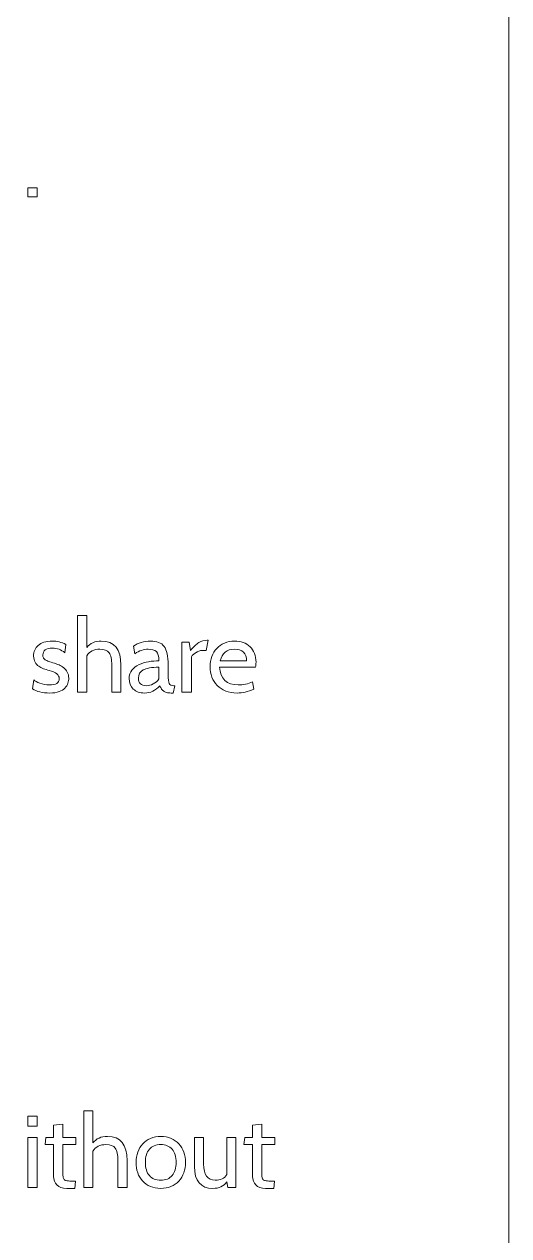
# Model space of a CAD drawing. Header units: centimetres. Extents: x -24 to 24.1, y -20.7 to 0.5.
# Drawn here: x 5.532 to 6.037, y -17.04 to -15.78 of the extents above; entities that cross this region are included whole.
import ezdxf

# ---------------------------------------------------------------- set-up
doc = ezdxf.new("R2010")
doc.units = ezdxf.units.CM
doc.header["$MEASUREMENT"] = 0
doc.layers.add('Layer 1', color=7, linetype='Continuous')

msp = doc.modelspace()

# ---------------------------------------------------------------- linework, layer by layer
at = {"layer": 'Layer 1', "color": 250, "lineweight": 9}
msp.add_lwpolyline([(-23.96322, -20.71493), (6.03678, -20.71493), (6.03678, -0.71493), (-23.96322, -0.71493), (-23.96322, -20.71493)], close=True, dxfattribs=at)
for points, knots in [([(5.54563, -15.95903), (5.54563, -15.95903), (5.53609, -15.95903), (5.53609, -15.95903), (5.53609, -15.95903), (5.53609, -15.95903), (5.53609, -15.94991), (5.53609, -15.94991), (5.53609, -15.94991), (5.53609, -15.94991), (5.54563, -15.94991), (5.54563, -15.94991), (5.54563, -15.94991), (5.54563, -15.94991), (5.54563, -15.95903), (5.54563, -15.95903)], [0, 0, 0, 0, 0.2, 0.2, 0.2, 0.2, 0.4, 0.4, 0.4, 0.4, 0.6, 0.6, 0.6, 0.6, 1, 1, 1, 1]), ([(5.63291, -16.47446), (5.63291, -16.47446), (5.62337, -16.47446), (5.62337, -16.47446), (5.62337, -16.47446), (5.62337, -16.47446), (5.62337, -16.44667), (5.62337, -16.44667), (5.62337, -16.44667), (5.62337, -16.44052), (5.62245, -16.43619), (5.62061, -16.43368), (5.62061, -16.43368), (5.61877, -16.43117), (5.61555, -16.42992), (5.61096, -16.42992), (5.61096, -16.42992), (5.60474, -16.42992), (5.60021, -16.43218), (5.59738, -16.4367), (5.59738, -16.4367), (5.59738, -16.4367), (5.59738, -16.47446), (5.59738, -16.47446), (5.59738, -16.47446), (5.59738, -16.47446), (5.58773, -16.47446), (5.58773, -16.47446), (5.58773, -16.47446), (5.58773, -16.47446), (5.58773, -16.39492), (5.58773, -16.39492), (5.58773, -16.39492), (5.58773, -16.39492), (5.59738, -16.39492), (5.59738, -16.39492), (5.59738, -16.39492), (5.59738, -16.39492), (5.59738, -16.42811), (5.59738, -16.42811), (5.59738, -16.42811), (5.60085, -16.42366), (5.60587, -16.42143), (5.61244, -16.42143), (5.61244, -16.42143), (5.62609, -16.42143), (5.63291, -16.42984), (5.63291, -16.44667), (5.63291, -16.44667), (5.63291, -16.44667), (5.63291, -16.47446), (5.63291, -16.47446)], [0, 0, 0, 0, 0.0714286, 0.0714286, 0.0714286, 0.0714286, 0.1428571, 0.1428571, 0.1428571, 0.1428572, 0.2142857, 0.2142857, 0.2142857, 0.2142857, 0.2857143, 0.2857143, 0.2857143, 0.2857143, 0.3571429, 0.3571429, 0.3571429, 0.3571429, 0.4285714, 0.4285714, 0.4285714, 0.4285714, 0.5, 0.5, 0.5, 0.5, 0.5714286, 0.5714286, 0.5714286, 0.5714286, 0.6428571, 0.6428571, 0.6428571, 0.6428572, 0.7142857, 0.7142857, 0.7142857, 0.7142857, 0.7857143, 0.7857143, 0.7857143, 0.7857143, 0.8571429, 0.8571429, 0.8571429, 0.8571429, 1, 1, 1, 1]), ([(5.55867, -16.47552), (5.55111, -16.47552), (5.54517, -16.474), (5.54086, -16.47096), (5.54086, -16.47096), (5.54086, -16.47096), (5.54202, -16.46173), (5.54202, -16.46173), (5.54202, -16.46173), (5.54344, -16.463), (5.54561, -16.46421), (5.54855, -16.46534), (5.54855, -16.46534), (5.55148, -16.46647), (5.55471, -16.46703), (5.55825, -16.46703), (5.55825, -16.46703), (5.56518, -16.46703), (5.56864, -16.46488), (5.56864, -16.46057), (5.56864, -16.46057), (5.56864, -16.45668), (5.56518, -16.45381), (5.55825, -16.45198), (5.55825, -16.45198), (5.55613, -16.45148), (5.55413, -16.4509), (5.55226, -16.45023), (5.55226, -16.45023), (5.55038, -16.44955), (5.54871, -16.44867), (5.54722, -16.44757), (5.54722, -16.44757), (5.54574, -16.44648), (5.54452, -16.44508), (5.54356, -16.44338), (5.54356, -16.44338), (5.54261, -16.44169), (5.54206, -16.43957), (5.54192, -16.43702), (5.54192, -16.43702), (5.54192, -16.43257), (5.54351, -16.42885), (5.54669, -16.42589), (5.54669, -16.42589), (5.54987, -16.42292), (5.55479, -16.42143), (5.56143, -16.42143), (5.56143, -16.42143), (5.56617, -16.42143), (5.57087, -16.42256), (5.57554, -16.42483), (5.57554, -16.42483), (5.57554, -16.42483), (5.57437, -16.43352), (5.57437, -16.43352), (5.57437, -16.43352), (5.57069, -16.43041), (5.56645, -16.42885), (5.56164, -16.42885), (5.56164, -16.42885), (5.55493, -16.42885), (5.55157, -16.43121), (5.55157, -16.43591), (5.55157, -16.43591), (5.55157, -16.43704), (5.55175, -16.43801), (5.5521, -16.43879), (5.5521, -16.43879), (5.55245, -16.43957), (5.55309, -16.44027), (5.55401, -16.44087), (5.55401, -16.44087), (5.55493, -16.44148), (5.55616, -16.44206), (5.55772, -16.44264), (5.55772, -16.44264), (5.55928, -16.44321), (5.56126, -16.44384), (5.56366, -16.44455), (5.56366, -16.44455), (5.56514, -16.44498), (5.56675, -16.44556), (5.56848, -16.4463), (5.56848, -16.4463), (5.57022, -16.44704), (5.57183, -16.44802), (5.57331, -16.44922), (5.57331, -16.44922), (5.5748, -16.45042), (5.57603, -16.4519), (5.57702, -16.45367), (5.57702, -16.45367), (5.57801, -16.45544), (5.57851, -16.45756), (5.57851, -16.46003), (5.57851, -16.46003), (5.57851, -16.46173), (5.57822, -16.4635), (5.57766, -16.46534), (5.57766, -16.46534), (5.57709, -16.46718), (5.57607, -16.46884), (5.57458, -16.47032), (5.57458, -16.47032), (5.5731, -16.47181), (5.57106, -16.47304), (5.56848, -16.47403), (5.56848, -16.47403), (5.5659, -16.47502), (5.56263, -16.47552), (5.55867, -16.47552)], [0, 0, 0, 0, 0.0344828, 0.0344828, 0.0344828, 0.0344828, 0.0689655, 0.0689655, 0.0689655, 0.0689655, 0.1034483, 0.1034483, 0.1034483, 0.1034483, 0.137931, 0.137931, 0.137931, 0.137931, 0.1724138, 0.1724138, 0.1724138, 0.1724138, 0.2068966, 0.2068966, 0.2068966, 0.2068966, 0.2413793, 0.2413793, 0.2413793, 0.2413793, 0.2758621, 0.2758621, 0.2758621, 0.2758621, 0.3103448, 0.3103448, 0.3103448, 0.3103448, 0.3448276, 0.3448276, 0.3448276, 0.3448276, 0.3793103, 0.3793103, 0.3793103, 0.3793104, 0.4137931, 0.4137931, 0.4137931, 0.4137931, 0.4482759, 0.4482759, 0.4482759, 0.4482759, 0.4827586, 0.4827586, 0.4827586, 0.4827586, 0.5172414, 0.5172414, 0.5172414, 0.5172414, 0.5517241, 0.5517241, 0.5517241, 0.5517241, 0.5862069, 0.5862069, 0.5862069, 0.5862069, 0.6206897, 0.6206897, 0.6206897, 0.6206897, 0.6551724, 0.6551724, 0.6551724, 0.6551724, 0.6896552, 0.6896552, 0.6896552, 0.6896552, 0.7241379, 0.7241379, 0.7241379, 0.7241379, 0.7586207, 0.7586207, 0.7586207, 0.7586207, 0.7931034, 0.7931034, 0.7931034, 0.7931035, 0.8275862, 0.8275862, 0.8275862, 0.8275862, 0.862069, 0.862069, 0.862069, 0.862069, 0.8965517, 0.8965517, 0.8965517, 0.8965517, 0.9310345, 0.9310345, 0.9310345, 0.9310345, 1, 1, 1, 1]), ([(5.68891, -16.46788), (5.68891, -16.46788), (5.68742, -16.47552), (5.68742, -16.47552), (5.68742, -16.47552), (5.68742, -16.47552), (5.68668, -16.47552), (5.68668, -16.47552), (5.68668, -16.47552), (5.68456, -16.47552), (5.68279, -16.4754), (5.68138, -16.47515), (5.68138, -16.47515), (5.67997, -16.4749), (5.67876, -16.47448), (5.67777, -16.47387), (5.67777, -16.47387), (5.67678, -16.47327), (5.67595, -16.47248), (5.67528, -16.47149), (5.67528, -16.47149), (5.67461, -16.4705), (5.67396, -16.4693), (5.67332, -16.46788), (5.67332, -16.46788), (5.66894, -16.47297), (5.66363, -16.47552), (5.65741, -16.47552), (5.65741, -16.47552), (5.65253, -16.47552), (5.64864, -16.47412), (5.64575, -16.47133), (5.64575, -16.47133), (5.64285, -16.46854), (5.6414, -16.46491), (5.6414, -16.46046), (5.6414, -16.46046), (5.6414, -16.45685), (5.64237, -16.45388), (5.64431, -16.45155), (5.64431, -16.45155), (5.64626, -16.44922), (5.64873, -16.44734), (5.65174, -16.44593), (5.65174, -16.44593), (5.65474, -16.44452), (5.65808, -16.44351), (5.66176, -16.44291), (5.66176, -16.44291), (5.66544, -16.44231), (5.66901, -16.44197), (5.67247, -16.4419), (5.67247, -16.4419), (5.67247, -16.43723), (5.67157, -16.43407), (5.66977, -16.43241), (5.66977, -16.43241), (5.66796, -16.43075), (5.66508, -16.42992), (5.66112, -16.42992), (5.66112, -16.42992), (5.6566, -16.42992), (5.65204, -16.43147), (5.64744, -16.43458), (5.64744, -16.43458), (5.64744, -16.43458), (5.64606, -16.42684), (5.64606, -16.42684), (5.64606, -16.42684), (5.65073, -16.42323), (5.6566, -16.42143), (5.66367, -16.42143), (5.66367, -16.42143), (5.66699, -16.42143), (5.66982, -16.42187), (5.67215, -16.42276), (5.67215, -16.42276), (5.67449, -16.42364), (5.67638, -16.42505), (5.67783, -16.427), (5.67783, -16.427), (5.67928, -16.42894), (5.68034, -16.43151), (5.68101, -16.43469), (5.68101, -16.43469), (5.68168, -16.43787), (5.68202, -16.44176), (5.68202, -16.44635), (5.68202, -16.44635), (5.68202, -16.44635), (5.68202, -16.45696), (5.68202, -16.45696), (5.68202, -16.45696), (5.68202, -16.46106), (5.68237, -16.46391), (5.68308, -16.4655), (5.68308, -16.4655), (5.68378, -16.46709), (5.68541, -16.46788), (5.68796, -16.46788), (5.68796, -16.46788), (5.68796, -16.46788), (5.68891, -16.46788), (5.68891, -16.46788)], [0, 0, 0, 0, 0.037037, 0.037037, 0.037037, 0.037037, 0.0740741, 0.0740741, 0.0740741, 0.0740741, 0.1111111, 0.1111111, 0.1111111, 0.1111111, 0.1481481, 0.1481481, 0.1481481, 0.1481482, 0.1851852, 0.1851852, 0.1851852, 0.1851852, 0.2222222, 0.2222222, 0.2222222, 0.2222222, 0.2592593, 0.2592593, 0.2592593, 0.2592593, 0.2962963, 0.2962963, 0.2962963, 0.2962963, 0.3333333, 0.3333333, 0.3333333, 0.3333333, 0.3703704, 0.3703704, 0.3703704, 0.3703704, 0.4074074, 0.4074074, 0.4074074, 0.4074074, 0.4444444, 0.4444444, 0.4444444, 0.4444445, 0.4814815, 0.4814815, 0.4814815, 0.4814815, 0.5185185, 0.5185185, 0.5185185, 0.5185185, 0.5555556, 0.5555556, 0.5555556, 0.5555556, 0.5925926, 0.5925926, 0.5925926, 0.5925926, 0.6296296, 0.6296296, 0.6296296, 0.6296296, 0.6666667, 0.6666667, 0.6666667, 0.6666667, 0.7037037, 0.7037037, 0.7037037, 0.7037037, 0.7407407, 0.7407407, 0.7407407, 0.7407408, 0.7777778, 0.7777778, 0.7777778, 0.7777778, 0.8148148, 0.8148148, 0.8148148, 0.8148148, 0.8518519, 0.8518519, 0.8518519, 0.8518519, 0.8888889, 0.8888889, 0.8888889, 0.8888889, 0.9259259, 0.9259259, 0.9259259, 0.9259259, 1, 1, 1, 1]), ([(5.72369, -16.42058), (5.72369, -16.42058), (5.72157, -16.43108), (5.72157, -16.43108), (5.72157, -16.43108), (5.72157, -16.43108), (5.71829, -16.43108), (5.71829, -16.43108), (5.71829, -16.43108), (5.71723, -16.43108), (5.7161, -16.43128), (5.71489, -16.43167), (5.71489, -16.43167), (5.71369, -16.43205), (5.71254, -16.43257), (5.71145, -16.4332), (5.71145, -16.4332), (5.71035, -16.43384), (5.70934, -16.43455), (5.70842, -16.43532), (5.70842, -16.43532), (5.7075, -16.4361), (5.70683, -16.43692), (5.70641, -16.43776), (5.70641, -16.43776), (5.70641, -16.43776), (5.70641, -16.47446), (5.70641, -16.47446), (5.70641, -16.47446), (5.70641, -16.47446), (5.69623, -16.47446), (5.69623, -16.47446), (5.69623, -16.47446), (5.69623, -16.47446), (5.69623, -16.42249), (5.69623, -16.42249), (5.69623, -16.42249), (5.69623, -16.42249), (5.70408, -16.42249), (5.70408, -16.42249), (5.70408, -16.42249), (5.70408, -16.42249), (5.70524, -16.43108), (5.70524, -16.43108), (5.70524, -16.43108), (5.70849, -16.42741), (5.71145, -16.42474), (5.7141, -16.42308), (5.7141, -16.42308), (5.71675, -16.42141), (5.71967, -16.42058), (5.72285, -16.42058), (5.72285, -16.42058), (5.72285, -16.42058), (5.72369, -16.42058), (5.72369, -16.42058)], [0, 0, 0, 0, 0.0666667, 0.0666667, 0.0666667, 0.0666667, 0.1333333, 0.1333333, 0.1333333, 0.1333333, 0.2, 0.2, 0.2, 0.2, 0.2666667, 0.2666667, 0.2666667, 0.2666667, 0.3333333, 0.3333333, 0.3333333, 0.3333333, 0.4, 0.4, 0.4, 0.4, 0.4666667, 0.4666667, 0.4666667, 0.4666667, 0.5333333, 0.5333333, 0.5333333, 0.5333333, 0.6, 0.6, 0.6, 0.6, 0.6666667, 0.6666667, 0.6666667, 0.6666667, 0.7333333, 0.7333333, 0.7333333, 0.7333333, 0.8, 0.8, 0.8, 0.8, 0.8666667, 0.8666667, 0.8666667, 0.8666667, 1, 1, 1, 1]), ([(5.77312, -16.44848), (5.77312, -16.44848), (5.73547, -16.44848), (5.73547, -16.44848), (5.73547, -16.44848), (5.7366, -16.46085), (5.7431, -16.46703), (5.75498, -16.46703), (5.75498, -16.46703), (5.76028, -16.46703), (5.76527, -16.46601), (5.76993, -16.46396), (5.76993, -16.46396), (5.76993, -16.46396), (5.77121, -16.47149), (5.77121, -16.47149), (5.77121, -16.47149), (5.76506, -16.47418), (5.75926, -16.47552), (5.75381, -16.47552), (5.75381, -16.47552), (5.74943, -16.47552), (5.74549, -16.47481), (5.74199, -16.4734), (5.74199, -16.4734), (5.73849, -16.47198), (5.73554, -16.47006), (5.73313, -16.46762), (5.73313, -16.46762), (5.73073, -16.46518), (5.72889, -16.46228), (5.72762, -16.45892), (5.72762, -16.45892), (5.72635, -16.45556), (5.72571, -16.45194), (5.72571, -16.44805), (5.72571, -16.44805), (5.72571, -16.4443), (5.72631, -16.4408), (5.72751, -16.43755), (5.72751, -16.43755), (5.72872, -16.4343), (5.73041, -16.43149), (5.7326, -16.42912), (5.7326, -16.42912), (5.7348, -16.42675), (5.73746, -16.42488), (5.74061, -16.4235), (5.74061, -16.4235), (5.74376, -16.42212), (5.74727, -16.42143), (5.75116, -16.42143), (5.75116, -16.42143), (5.75449, -16.42143), (5.75753, -16.42193), (5.76028, -16.42292), (5.76028, -16.42292), (5.76304, -16.42391), (5.76539, -16.42535), (5.76734, -16.42726), (5.76734, -16.42726), (5.76928, -16.42917), (5.7708, -16.43149), (5.7719, -16.43421), (5.7719, -16.43421), (5.77299, -16.43693), (5.77354, -16.43999), (5.77354, -16.44338), (5.77354, -16.44338), (5.77354, -16.44536), (5.7734, -16.44706), (5.77312, -16.44848)], [0, 0, 0, 0, 0.0526316, 0.0526316, 0.0526316, 0.0526316, 0.1052632, 0.1052632, 0.1052632, 0.1052632, 0.1578947, 0.1578947, 0.1578947, 0.1578947, 0.2105263, 0.2105263, 0.2105263, 0.2105263, 0.2631579, 0.2631579, 0.2631579, 0.2631579, 0.3157895, 0.3157895, 0.3157895, 0.3157895, 0.3684211, 0.3684211, 0.3684211, 0.3684211, 0.4210526, 0.4210526, 0.4210526, 0.4210526, 0.4736842, 0.4736842, 0.4736842, 0.4736842, 0.5263158, 0.5263158, 0.5263158, 0.5263158, 0.5789474, 0.5789474, 0.5789474, 0.5789474, 0.6315789, 0.6315789, 0.6315789, 0.631579, 0.6842105, 0.6842105, 0.6842105, 0.6842105, 0.7368421, 0.7368421, 0.7368421, 0.7368421, 0.7894737, 0.7894737, 0.7894737, 0.7894737, 0.8421053, 0.8421053, 0.8421053, 0.8421053, 0.8947368, 0.8947368, 0.8947368, 0.8947369, 1, 1, 1, 1]), ([(5.75095, -16.42992), (5.74324, -16.42992), (5.73837, -16.43391), (5.73631, -16.4419), (5.73631, -16.4419), (5.73631, -16.4419), (5.76368, -16.4419), (5.76368, -16.4419), (5.76368, -16.4419), (5.76368, -16.43808), (5.76262, -16.43513), (5.7605, -16.43304), (5.7605, -16.43304), (5.75837, -16.43096), (5.75519, -16.42992), (5.75095, -16.42992)], [0, 0, 0, 0, 0.2, 0.2, 0.2, 0.2, 0.4, 0.4, 0.4, 0.4, 0.6, 0.6, 0.6, 0.6, 1, 1, 1, 1]), ([(5.67247, -16.46088), (5.67247, -16.46088), (5.67247, -16.44848), (5.67247, -16.44848), (5.67247, -16.44848), (5.66483, -16.44876), (5.65937, -16.44977), (5.65609, -16.4515), (5.65609, -16.4515), (5.6528, -16.45323), (5.65115, -16.45604), (5.65115, -16.45993), (5.65115, -16.45993), (5.65115, -16.46523), (5.65384, -16.46788), (5.65921, -16.46788), (5.65921, -16.46788), (5.66176, -16.46788), (5.66422, -16.46725), (5.66658, -16.46597), (5.66658, -16.46597), (5.66895, -16.4647), (5.67092, -16.463), (5.67247, -16.46088)], [0, 0, 0, 0, 0.1428571, 0.1428571, 0.1428571, 0.1428572, 0.2857143, 0.2857143, 0.2857143, 0.2857143, 0.4285714, 0.4285714, 0.4285714, 0.4285714, 0.5714286, 0.5714286, 0.5714286, 0.5714286, 0.7142857, 0.7142857, 0.7142857, 0.7142857, 1, 1, 1, 1]), ([(5.54552, -16.92625), (5.54552, -16.92625), (5.53598, -16.92625), (5.53598, -16.92625), (5.53598, -16.92625), (5.53598, -16.92625), (5.53598, -16.91565), (5.53598, -16.91565), (5.53598, -16.91565), (5.53598, -16.91565), (5.54552, -16.91565), (5.54552, -16.91565), (5.54552, -16.91565), (5.54552, -16.91565), (5.54552, -16.92625), (5.54552, -16.92625)], [0, 0, 0, 0, 0.2, 0.2, 0.2, 0.2, 0.4, 0.4, 0.4, 0.4, 0.6, 0.6, 0.6, 0.6, 1, 1, 1, 1]), ([(5.63927, -16.98989), (5.63927, -16.98989), (5.62973, -16.98989), (5.62973, -16.98989), (5.62973, -16.98989), (5.62973, -16.98989), (5.62973, -16.9621), (5.62973, -16.9621), (5.62973, -16.9621), (5.62973, -16.95595), (5.62881, -16.95162), (5.62697, -16.94911), (5.62697, -16.94911), (5.62513, -16.9466), (5.62192, -16.94534), (5.61732, -16.94534), (5.61732, -16.94534), (5.6111, -16.94534), (5.60657, -16.94761), (5.60375, -16.95213), (5.60375, -16.95213), (5.60375, -16.95213), (5.60375, -16.98989), (5.60375, -16.98989), (5.60375, -16.98989), (5.60375, -16.98989), (5.5941, -16.98989), (5.5941, -16.98989), (5.5941, -16.98989), (5.5941, -16.98989), (5.5941, -16.91035), (5.5941, -16.91035), (5.5941, -16.91035), (5.5941, -16.91035), (5.60375, -16.91035), (5.60375, -16.91035), (5.60375, -16.91035), (5.60375, -16.91035), (5.60375, -16.94354), (5.60375, -16.94354), (5.60375, -16.94354), (5.60721, -16.93909), (5.61223, -16.93686), (5.61881, -16.93686), (5.61881, -16.93686), (5.63245, -16.93686), (5.63927, -16.94527), (5.63927, -16.9621), (5.63927, -16.9621), (5.63927, -16.9621), (5.63927, -16.98989), (5.63927, -16.98989)], [0, 0, 0, 0, 0.0714286, 0.0714286, 0.0714286, 0.0714286, 0.1428571, 0.1428571, 0.1428571, 0.1428572, 0.2142857, 0.2142857, 0.2142857, 0.2142857, 0.2857143, 0.2857143, 0.2857143, 0.2857143, 0.3571429, 0.3571429, 0.3571429, 0.3571429, 0.4285714, 0.4285714, 0.4285714, 0.4285714, 0.5, 0.5, 0.5, 0.5, 0.5714286, 0.5714286, 0.5714286, 0.5714286, 0.6428571, 0.6428571, 0.6428571, 0.6428572, 0.7142857, 0.7142857, 0.7142857, 0.7142857, 0.7857143, 0.7857143, 0.7857143, 0.7857143, 0.8571429, 0.8571429, 0.8571429, 0.8571429, 1, 1, 1, 1]), ([(5.58572, -16.98331), (5.58572, -16.98331), (5.58497, -16.99095), (5.58497, -16.99095), (5.58497, -16.99095), (5.58497, -16.99095), (5.57638, -16.99095), (5.57638, -16.99095), (5.57638, -16.99095), (5.57179, -16.99095), (5.56838, -16.98974), (5.56615, -16.98734), (5.56615, -16.98734), (5.56392, -16.98494), (5.56281, -16.982), (5.56281, -16.97854), (5.56281, -16.97854), (5.56281, -16.97854), (5.56281, -16.94534), (5.56281, -16.94534), (5.56281, -16.94534), (5.56281, -16.94534), (5.5539, -16.94534), (5.5539, -16.94534), (5.5539, -16.94534), (5.5539, -16.94534), (5.55475, -16.93792), (5.55475, -16.93792), (5.55475, -16.93792), (5.55475, -16.93792), (5.56281, -16.93792), (5.56281, -16.93792), (5.56281, -16.93792), (5.56281, -16.93792), (5.56281, -16.92509), (5.56281, -16.92509), (5.56281, -16.92509), (5.56281, -16.92509), (5.57235, -16.92413), (5.57235, -16.92413), (5.57235, -16.92413), (5.57235, -16.92413), (5.57235, -16.93792), (5.57235, -16.93792), (5.57235, -16.93792), (5.57235, -16.93792), (5.58603, -16.93792), (5.58603, -16.93792), (5.58603, -16.93792), (5.58603, -16.93792), (5.58603, -16.94534), (5.58603, -16.94534), (5.58603, -16.94534), (5.58603, -16.94534), (5.57235, -16.94534), (5.57235, -16.94534), (5.57235, -16.94534), (5.57235, -16.94534), (5.57235, -16.97271), (5.57235, -16.97271), (5.57235, -16.97271), (5.57235, -16.97518), (5.57243, -16.97712), (5.57257, -16.97854), (5.57257, -16.97854), (5.57271, -16.97995), (5.57311, -16.98101), (5.57379, -16.98172), (5.57379, -16.98172), (5.57446, -16.98243), (5.57554, -16.98287), (5.57702, -16.98305), (5.57702, -16.98305), (5.57851, -16.98322), (5.58059, -16.98331), (5.58328, -16.98331), (5.58328, -16.98331), (5.58328, -16.98331), (5.58572, -16.98331), (5.58572, -16.98331)], [0, 0, 0, 0, 0.047619, 0.047619, 0.047619, 0.0476191, 0.0952381, 0.0952381, 0.0952381, 0.0952381, 0.1428571, 0.1428571, 0.1428571, 0.1428572, 0.1904762, 0.1904762, 0.1904762, 0.1904762, 0.2380952, 0.2380952, 0.2380952, 0.2380952, 0.2857143, 0.2857143, 0.2857143, 0.2857143, 0.3333333, 0.3333333, 0.3333333, 0.3333333, 0.3809524, 0.3809524, 0.3809524, 0.3809524, 0.4285714, 0.4285714, 0.4285714, 0.4285714, 0.4761905, 0.4761905, 0.4761905, 0.4761905, 0.5238095, 0.5238095, 0.5238095, 0.5238095, 0.5714286, 0.5714286, 0.5714286, 0.5714286, 0.6190476, 0.6190476, 0.6190476, 0.6190476, 0.6666667, 0.6666667, 0.6666667, 0.6666667, 0.7142857, 0.7142857, 0.7142857, 0.7142857, 0.7619048, 0.7619048, 0.7619048, 0.7619048, 0.8095238, 0.8095238, 0.8095238, 0.8095238, 0.8571429, 0.8571429, 0.8571429, 0.8571429, 0.9047619, 0.9047619, 0.9047619, 0.9047619, 1, 1, 1, 1]), ([(5.79284, -16.98331), (5.79284, -16.98331), (5.7921, -16.99095), (5.7921, -16.99095), (5.7921, -16.99095), (5.7921, -16.99095), (5.78351, -16.99095), (5.78351, -16.99095), (5.78351, -16.99095), (5.77891, -16.99095), (5.7755, -16.98974), (5.77328, -16.98734), (5.77328, -16.98734), (5.77105, -16.98494), (5.76993, -16.982), (5.76993, -16.97854), (5.76993, -16.97854), (5.76993, -16.97854), (5.76993, -16.94534), (5.76993, -16.94534), (5.76993, -16.94534), (5.76993, -16.94534), (5.76103, -16.94534), (5.76103, -16.94534), (5.76103, -16.94534), (5.76103, -16.94534), (5.76187, -16.93792), (5.76187, -16.93792), (5.76187, -16.93792), (5.76187, -16.93792), (5.76993, -16.93792), (5.76993, -16.93792), (5.76993, -16.93792), (5.76993, -16.93792), (5.76993, -16.92509), (5.76993, -16.92509), (5.76993, -16.92509), (5.76993, -16.92509), (5.77948, -16.92413), (5.77948, -16.92413), (5.77948, -16.92413), (5.77948, -16.92413), (5.77948, -16.93792), (5.77948, -16.93792), (5.77948, -16.93792), (5.77948, -16.93792), (5.79316, -16.93792), (5.79316, -16.93792), (5.79316, -16.93792), (5.79316, -16.93792), (5.79316, -16.94534), (5.79316, -16.94534), (5.79316, -16.94534), (5.79316, -16.94534), (5.77948, -16.94534), (5.77948, -16.94534), (5.77948, -16.94534), (5.77948, -16.94534), (5.77948, -16.97271), (5.77948, -16.97271), (5.77948, -16.97271), (5.77948, -16.97518), (5.77955, -16.97712), (5.77969, -16.97854), (5.77969, -16.97854), (5.77983, -16.97995), (5.78024, -16.98101), (5.78091, -16.98172), (5.78091, -16.98172), (5.78158, -16.98243), (5.78266, -16.98287), (5.78415, -16.98305), (5.78415, -16.98305), (5.78563, -16.98322), (5.78772, -16.98331), (5.7904, -16.98331), (5.7904, -16.98331), (5.7904, -16.98331), (5.79284, -16.98331), (5.79284, -16.98331)], [0, 0, 0, 0, 0.047619, 0.047619, 0.047619, 0.0476191, 0.0952381, 0.0952381, 0.0952381, 0.0952381, 0.1428571, 0.1428571, 0.1428571, 0.1428572, 0.1904762, 0.1904762, 0.1904762, 0.1904762, 0.2380952, 0.2380952, 0.2380952, 0.2380952, 0.2857143, 0.2857143, 0.2857143, 0.2857143, 0.3333333, 0.3333333, 0.3333333, 0.3333333, 0.3809524, 0.3809524, 0.3809524, 0.3809524, 0.4285714, 0.4285714, 0.4285714, 0.4285714, 0.4761905, 0.4761905, 0.4761905, 0.4761905, 0.5238095, 0.5238095, 0.5238095, 0.5238095, 0.5714286, 0.5714286, 0.5714286, 0.5714286, 0.6190476, 0.6190476, 0.6190476, 0.6190476, 0.6666667, 0.6666667, 0.6666667, 0.6666667, 0.7142857, 0.7142857, 0.7142857, 0.7142857, 0.7619048, 0.7619048, 0.7619048, 0.7619048, 0.8095238, 0.8095238, 0.8095238, 0.8095238, 0.8571429, 0.8571429, 0.8571429, 0.8571429, 0.9047619, 0.9047619, 0.9047619, 0.9047619, 1, 1, 1, 1]), ([(5.54552, -16.98989), (5.54552, -16.98989), (5.53598, -16.98989), (5.53598, -16.98989), (5.53598, -16.98989), (5.53598, -16.98989), (5.53598, -16.93792), (5.53598, -16.93792), (5.53598, -16.93792), (5.53598, -16.93792), (5.54552, -16.93792), (5.54552, -16.93792), (5.54552, -16.93792), (5.54552, -16.93792), (5.54552, -16.98989), (5.54552, -16.98989)], [0, 0, 0, 0, 0.2, 0.2, 0.2, 0.2, 0.4, 0.4, 0.4, 0.4, 0.6, 0.6, 0.6, 0.6, 1, 1, 1, 1]), ([(5.69315, -16.98331), (5.68856, -16.9884), (5.6823, -16.99095), (5.67438, -16.99095), (5.67438, -16.99095), (5.67035, -16.99095), (5.66674, -16.99026), (5.66356, -16.98888), (5.66356, -16.98888), (5.66038, -16.9875), (5.65768, -16.98561), (5.65545, -16.9832), (5.65545, -16.9832), (5.65322, -16.9808), (5.65152, -16.97794), (5.65036, -16.97461), (5.65036, -16.97461), (5.64919, -16.97129), (5.64861, -16.96772), (5.64861, -16.9639), (5.64861, -16.9639), (5.64861, -16.96001), (5.64921, -16.95643), (5.65041, -16.95314), (5.65041, -16.95314), (5.65161, -16.94985), (5.65333, -16.947), (5.65555, -16.9446), (5.65555, -16.9446), (5.65778, -16.9422), (5.66049, -16.94031), (5.66367, -16.93893), (5.66367, -16.93893), (5.66685, -16.93755), (5.67042, -16.93686), (5.67438, -16.93686), (5.67438, -16.93686), (5.67834, -16.93686), (5.68191, -16.93755), (5.68509, -16.93893), (5.68509, -16.93893), (5.68827, -16.94031), (5.69098, -16.94221), (5.6932, -16.94465), (5.6932, -16.94465), (5.69543, -16.94709), (5.69715, -16.94996), (5.69835, -16.95324), (5.69835, -16.95324), (5.69955, -16.95653), (5.70015, -16.96009), (5.70015, -16.9639), (5.70015, -16.9639), (5.70015, -16.97168), (5.69782, -16.97815), (5.69315, -16.98331)], [0, 0, 0, 0, 0.0666667, 0.0666667, 0.0666667, 0.0666667, 0.1333333, 0.1333333, 0.1333333, 0.1333333, 0.2, 0.2, 0.2, 0.2, 0.2666667, 0.2666667, 0.2666667, 0.2666667, 0.3333333, 0.3333333, 0.3333333, 0.3333333, 0.4, 0.4, 0.4, 0.4, 0.4666667, 0.4666667, 0.4666667, 0.4666667, 0.5333333, 0.5333333, 0.5333333, 0.5333333, 0.6, 0.6, 0.6, 0.6, 0.6666667, 0.6666667, 0.6666667, 0.6666667, 0.7333333, 0.7333333, 0.7333333, 0.7333333, 0.8, 0.8, 0.8, 0.8, 0.8666667, 0.8666667, 0.8666667, 0.8666667, 1, 1, 1, 1]), ([(5.75265, -16.98989), (5.75265, -16.98989), (5.74416, -16.98989), (5.74416, -16.98989), (5.74416, -16.98989), (5.74416, -16.98989), (5.7431, -16.98416), (5.7431, -16.98416), (5.7431, -16.98416), (5.73985, -16.98868), (5.73504, -16.99095), (5.72868, -16.99095), (5.72868, -16.99095), (5.71588, -16.99095), (5.70948, -16.98335), (5.70948, -16.96814), (5.70948, -16.96814), (5.70948, -16.96814), (5.70948, -16.93792), (5.70948, -16.93792), (5.70948, -16.93792), (5.70948, -16.93792), (5.71903, -16.93792), (5.71903, -16.93792), (5.71903, -16.93792), (5.71903, -16.93792), (5.71903, -16.96549), (5.71903, -16.96549), (5.71903, -16.96549), (5.71903, -16.97681), (5.72306, -16.98246), (5.73112, -16.98246), (5.73112, -16.98246), (5.73663, -16.98246), (5.74063, -16.98048), (5.7431, -16.97652), (5.7431, -16.97652), (5.7431, -16.97652), (5.7431, -16.93792), (5.7431, -16.93792), (5.7431, -16.93792), (5.7431, -16.93792), (5.75265, -16.93792), (5.75265, -16.93792), (5.75265, -16.93792), (5.75265, -16.93792), (5.75265, -16.98989), (5.75265, -16.98989)], [0, 0, 0, 0, 0.0769231, 0.0769231, 0.0769231, 0.0769231, 0.1538462, 0.1538462, 0.1538462, 0.1538462, 0.2307692, 0.2307692, 0.2307692, 0.2307692, 0.3076923, 0.3076923, 0.3076923, 0.3076923, 0.3846154, 0.3846154, 0.3846154, 0.3846154, 0.4615385, 0.4615385, 0.4615385, 0.4615385, 0.5384615, 0.5384615, 0.5384615, 0.5384615, 0.6153846, 0.6153846, 0.6153846, 0.6153846, 0.6923077, 0.6923077, 0.6923077, 0.6923077, 0.7692308, 0.7692308, 0.7692308, 0.7692308, 0.8461538, 0.8461538, 0.8461538, 0.8461539, 1, 1, 1, 1]), ([(5.68615, -16.95022), (5.68339, -16.94697), (5.67947, -16.94534), (5.67438, -16.94534), (5.67438, -16.94534), (5.66929, -16.94534), (5.66535, -16.94695), (5.66255, -16.95017), (5.66255, -16.95017), (5.65976, -16.95339), (5.65837, -16.95796), (5.65837, -16.9639), (5.65837, -16.9639), (5.65837, -16.96984), (5.65976, -16.97442), (5.66255, -16.97764), (5.66255, -16.97764), (5.66535, -16.98085), (5.66929, -16.98246), (5.67438, -16.98246), (5.67438, -16.98246), (5.67954, -16.98246), (5.6835, -16.9808), (5.68626, -16.97748), (5.68626, -16.97748), (5.68901, -16.97415), (5.69039, -16.96963), (5.69039, -16.9639), (5.69039, -16.9639), (5.69039, -16.95803), (5.68898, -16.95347), (5.68615, -16.95022)], [0, 0, 0, 0, 0.1111111, 0.1111111, 0.1111111, 0.1111111, 0.2222222, 0.2222222, 0.2222222, 0.2222222, 0.3333333, 0.3333333, 0.3333333, 0.3333333, 0.4444444, 0.4444444, 0.4444444, 0.4444445, 0.5555556, 0.5555556, 0.5555556, 0.5555556, 0.6666667, 0.6666667, 0.6666667, 0.6666667, 0.7777778, 0.7777778, 0.7777778, 0.7777778, 1, 1, 1, 1])]:
    msp.add_open_spline(points, degree=3, knots=knots, dxfattribs=at)

doc.saveas('drawing.dxf')
